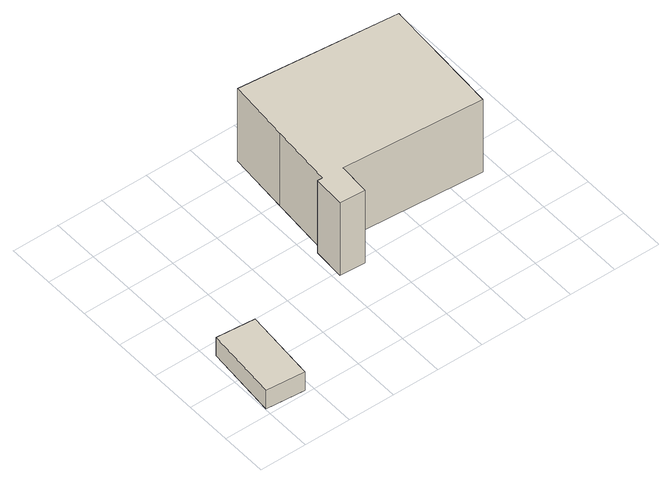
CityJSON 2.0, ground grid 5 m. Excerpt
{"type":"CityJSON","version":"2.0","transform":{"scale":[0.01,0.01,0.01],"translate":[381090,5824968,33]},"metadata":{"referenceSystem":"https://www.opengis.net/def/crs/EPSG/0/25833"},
"CityObjects":{
"building1":{"type":"Building","attributes":{"Gemeindeschluessel":"11000012","BezugspunktDach":"2200","function":"31001_2463","measuredHeight":2.28,"storeysAboveGround":1},"address":[{"country":"Germany","locality":"Berlin","thoroughfareNumber":"61 (1)","thoroughfareName":"Im Saatwinkel"}],"geometry":[{"type":"Solid","lod":"1","boundaries":[[[[0,1,2,3]],[[4,5,6,7]],[[4,7,3,2]],[[5,4,2,1]],[[6,5,1,0]],[[7,6,0,3]]]]}]},
"building2":{"type":"Building","attributes":{"Gemeindeschluessel":"11000012","BezugspunktDach":"2200","function":"31001_1010","measuredHeight":11.6,"storeysAboveGround":2},"address":[{"country":"Germany","locality":"Berlin","thoroughfareNumber":"65","thoroughfareName":"Im Saatwinkel"}],"geometry":[{"type":"Solid","lod":"1","boundaries":[[[[8,9,10,11,12,13,14,15,16,17,18,19,20]],[[21,22,23,24,25,26,27,28,29,30,31,32,33]],[[21,33,20,19]],[[22,21,19,18]],[[23,22,18,17]],[[24,23,17,16]],[[25,24,16,15]],[[26,25,15,14]],[[27,26,14,13]],[[28,27,13,12]],[[29,28,12,11]],[[30,29,11,10]],[[31,30,10,9]],[[32,31,9,8]],[[33,32,8,20]]]]}]},
"building3":{"type":"Building","attributes":{"Gemeindeschluessel":"11000012","BezugspunktDach":"2200","function":"51009_1610","measuredHeight":3,"storeysAboveGround":0},"address":[{"country":"Germany","locality":"Berlin"}],"geometry":[{"type":"Solid","lod":"1","boundaries":[[[[34,35,36,37]],[[38,39,40,41]],[[38,41,37,36]],[[39,38,36,35]],[[40,39,35,34]],[[41,40,34,37]]]]}]}
},
"vertices":[
[424,34,261],[493,826,261],[78,862,261],[9,69,261],[78,862,33],[493,826,33],[424,34,33],[9,69,33],
[1830,940,940],[1854,1283,940],[3350,1175,940],[3378,1584,940],[3395,1828,940],[3413,2078,940],[3436,2418,940],[3441,2480,940],[1740,2638,940],[1686,1968,940],[1632,1299,940],[1581,1302,940],[1557,959,940],[1581,1302,32],[1632,1299,32],[1686,1968,32],[1740,2638,32],[3441,2480,32],[3436,2418,32],[3413,2078,32],[3395,1828,32],[3378,1584,32],[3350,1175,32],[1854,1283,32],[1830,940,32],[1557,959,32],
[3521,1566,341],[3591,2408,341],[3436,2418,341],[3378,1584,341],[3436,2418,41],[3591,2408,41],[3521,1566,41],[3378,1584,41]
]}
